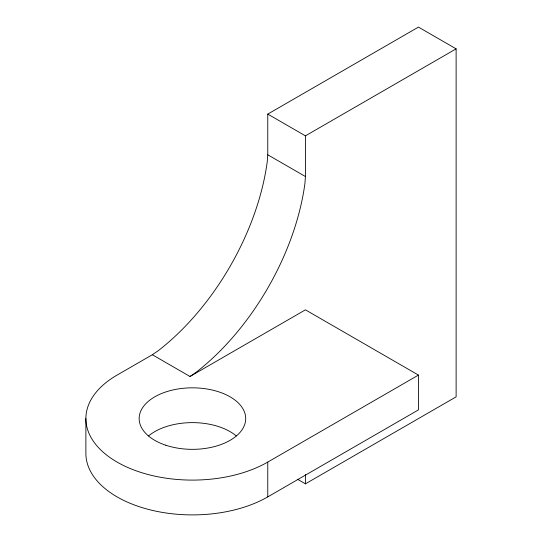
<?xml version="1.0" encoding="UTF-8"?>
<svg xmlns="http://www.w3.org/2000/svg" width="542" height="542" viewBox="0 0 542 542"><rect width="100%" height="100%" fill="white"/><g stroke="black" fill="none" stroke-linecap="round" stroke-linejoin="round"><path stroke-width="0.81" d="M297.47 479.236L305.437 483.837L456.12 396.839L456.12 48.848L418.451 27.1L267.768 114.098L267.768 154.795L267.247 161.74A188.352 108.746 -60 0 1 158.088 350.816L152.336 354.739L117.086 375.084A106.55 61.517 0 0 0 117.086 462.082A106.55 61.517 0 0 0 267.768 462.082L418.451 375.084L418.451 409.887L267.768 496.885A106.55 61.517 0 0 1 151.652 510.218A106.55 61.517 0 0 1 85.88 453.383L85.88 418.587M456.12 48.848L305.437 135.846L305.437 176.543L304.922 183.487A188.352 108.746 -60 0 1 195.757 372.564L190.005 376.487L152.336 354.739M190.005 376.487L305.437 309.841L418.451 375.084M267.768 114.098L305.437 135.846M267.768 154.795L305.437 176.543M305.437 474.555L305.437 483.837M267.768 462.082L267.768 496.885M148.576 435.917A53.272 30.758 0 0 1 236.278 435.917M165.791 445.219A53.272 30.758 0 0 0 245.702 418.587A53.272 30.758 0 0 0 165.791 391.947A53.272 30.758 0 0 0 165.791 445.219"/></g></svg>
